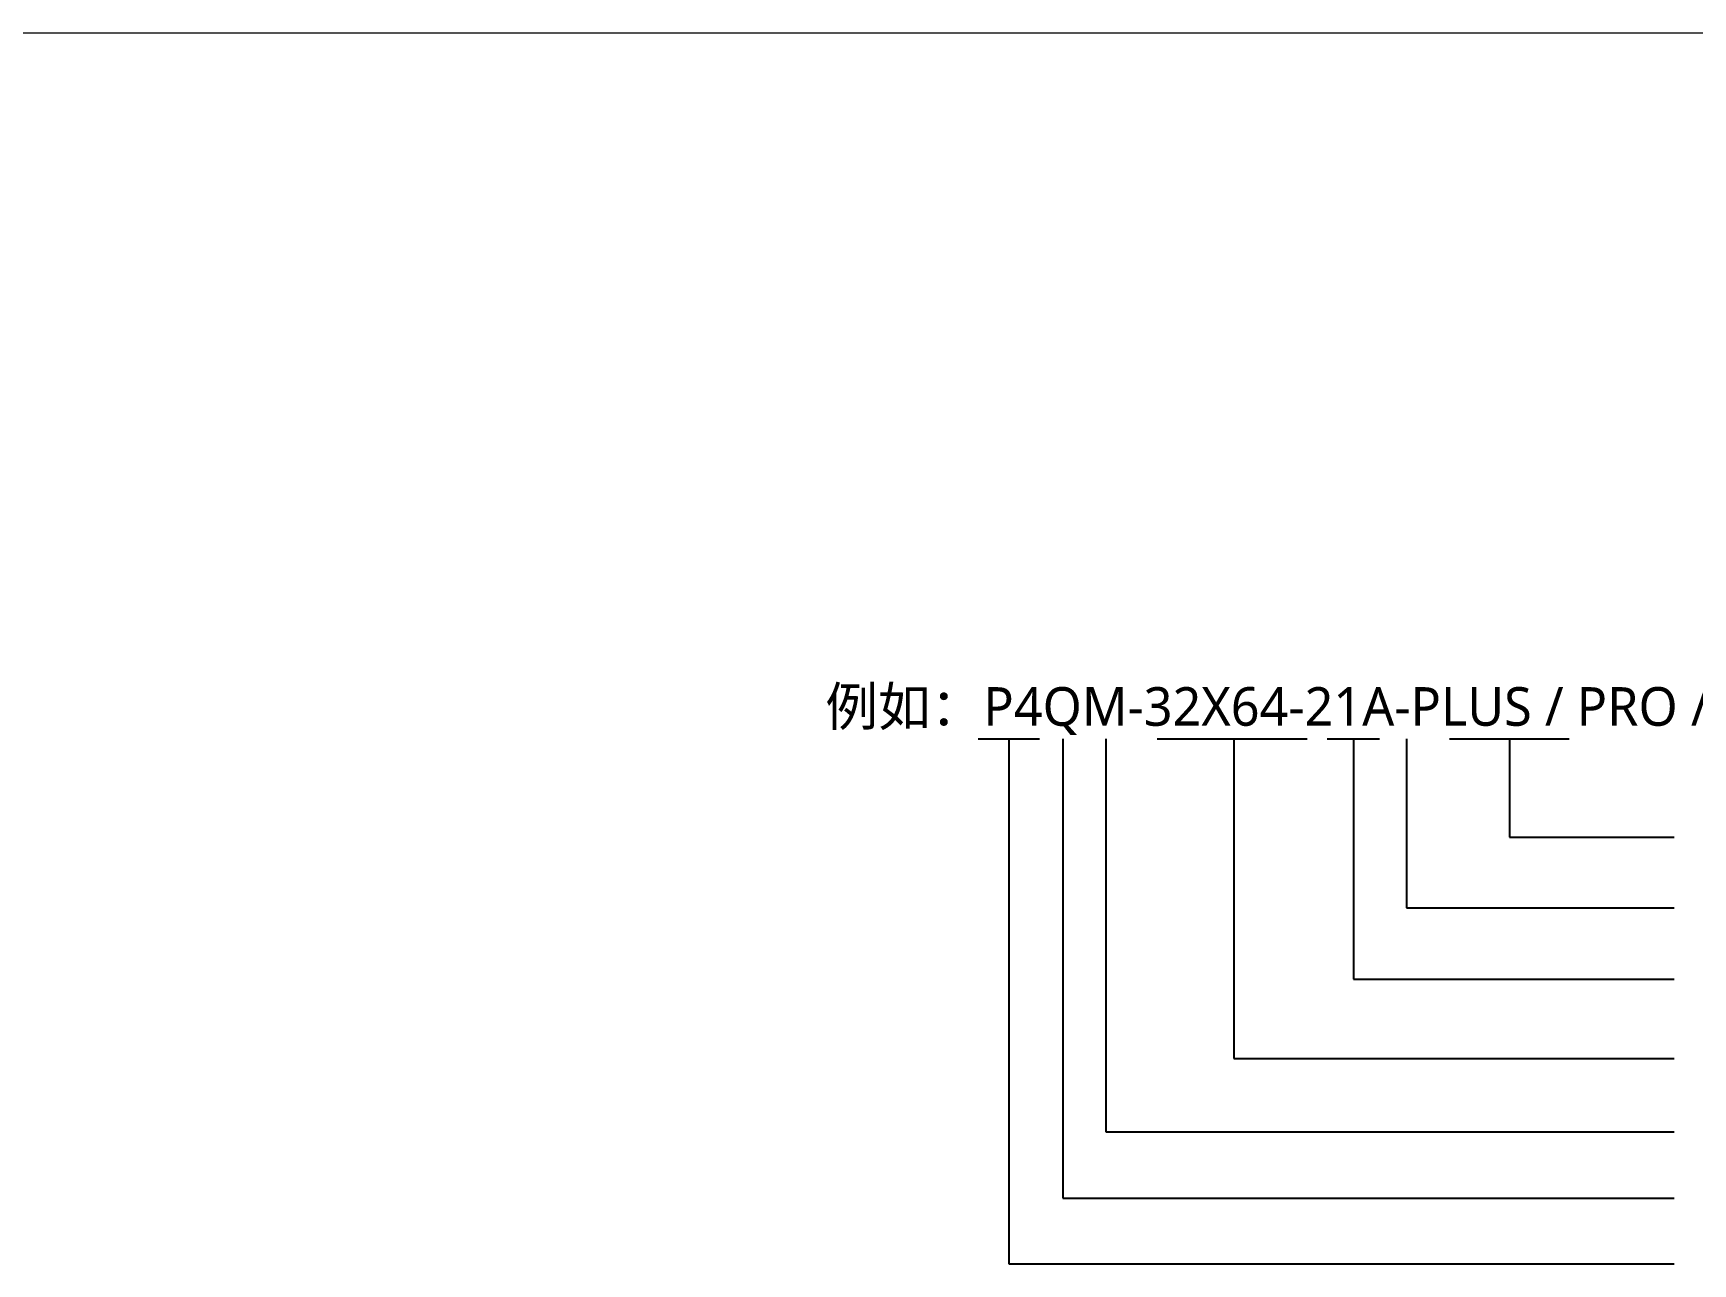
# Model space of a CAD drawing. Extents: x -1094 to 5067, y -562 to 305.
# Drawn here: x 68.9 to 316.3, y -560.8 to -377.4 of the extents above; entities that cross this region are included whole.
import ezdxf

# ---------------------------------------------------------------- set-up
doc = ezdxf.new("R2010")
doc.units = 0
doc.header["$LTSCALE"] = 1.21
doc.header["$MEASUREMENT"] = 0
doc.layers.get('0').update_dxf_attribs({"linetype": 'CONTINUOUS'})
doc.layers.add('1', color=7, linetype='CONTINUOUS')
doc.styles.add('仿宋', font='simfang.ttf')

msp = doc.modelspace()

# ---------------------------------------------------------------- linework, layer by layer
for p, q in [((209.749, -482.498), (218.861, -482.498)), ((214.305, -482.498), (214.305, -560.758)), ((222.346, -482.536), (222.346, -550.971)), ((228.752, -482.498), (228.752, -541.101)), ((236.433, -482.498), (258.791, -482.498)), ((247.828, -482.498), (247.828, -530.143)), ((261.774, -482.498), (269.573, -482.498)), ((265.674, -482.498), (265.674, -518.317)), ((273.588, -482.498), (273.588, -507.703)), ((279.983, -482.498), (297.846, -482.498)), ((288.914, -482.498), (288.914, -497.18)), ((288.914, -497.18), (313.486, -497.18)), ((273.588, -507.703), (313.486, -507.703)), ((265.674, -518.317), (313.486, -518.317)), ((247.828, -530.143), (313.486, -530.143)), ((228.752, -541.101), (313.486, -541.101)), ((222.346, -550.971), (313.486, -550.971)), ((214.305, -560.758), (313.486, -560.758))]:
    msp.add_line(p, q)
at = {"layer": '1', "color": 7, "linetype": 'Continuous', "lineweight": 18}
msp.add_line((605.562, -377.361), (-366.459, -377.361), dxfattribs=at)

# ---------------------------------------------------------------- texts
at = {"layer": '1', "color": 7, "linetype": 'Continuous', "lineweight": 13, "insert": (186.932, -481.95), "char_height": 5.76, "attachment_point": 7, "line_spacing_factor": 1.150119, "style": '仿宋'}
msp.add_mtext('{\\fMicrosoft YaHei|b0|i0|c134|p34;例如：\\fMicrosoft YaHei|b0|i0|c0|p34;P\\fMicrosoft YaHei|b0|i0|c134|p34;4\\fMicrosoft YaHei|b0|i0|c0|p34;Q\\fMicrosoft YaHei|b0|i0|c134|p34;M\\fMicrosoft YaHei|b0|i0|c0|p34;-\\fMicrosoft YaHei|b0|i0|c134|p34;32\\fMicrosoft YaHei|b0|i0|c0|p34;X\\fMicrosoft YaHei|b0|i0|c134|p34;64\\fMicrosoft YaHei|b0|i0|c0|p34;-21A-\\fMicrosoft YaHei|b0|i0|c134|p34;PLUS / PRO / MAX }', dxfattribs=at)

doc.saveas('drawing.dxf')
